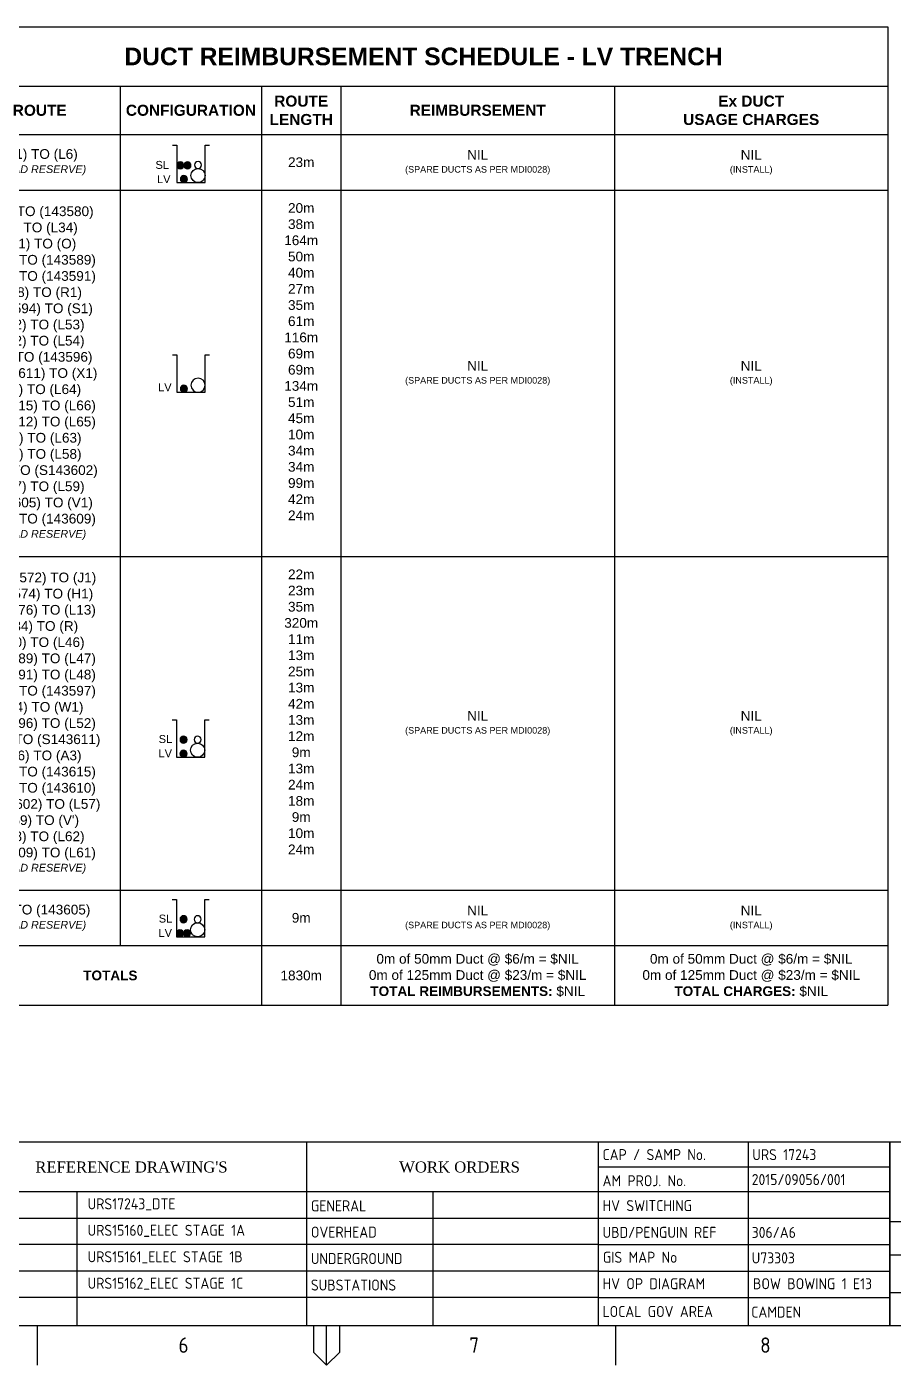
# Paper-space layout 'DUCT' of a CAD drawing. Extents: x 6 to 839, y -116 to 471.
# Drawn here: x 354.8 to 551.2, y -115.9 to 187.5 of the extents above; entities that cross this region are included whole.
import ezdxf
from ezdxf.enums import TextEntityAlignment as Align

# ---------------------------------------------------------------- set-up
doc = ezdxf.new("R2010")
doc.units = 0
doc.layers.add('_User Duct Profiles', color=8, linetype='Continuous')
doc.layers.add('Notes', color=7, linetype='Continuous')
doc.styles.add('ARIAL', font='arial.ttf', dxfattribs={"height": 2})
doc.styles.add('iecARIAL', font='arial.ttf', dxfattribs={"height": 2})
doc.styles.add('iecISOCP', font='isocp.shx')
doc.styles.add('iecTimesNewRoman', font='times.ttf')
doc.styles.get("Standard").update_dxf_attribs({"font": 'isocp.shx'})

# ---------------------------------------------------------------- blocks, each defined once
blk = doc.blocks.new('DUCT_NEW')
blk.add_circle((0, 0.8), 0.8)
at = {"flags": 1}
blk.add_attdef('Z', (0, 0), '', height=0.2, dxfattribs=at)
at = {"flags": 9}
for tag, p in [('DUCT_CODE', (0, 0)), ('XSECT_TYPE', (0, -0.2)), ('STATE', (0, -0.6)), ('FB_REFERENCE', (0, -0.4)), ('NOTES', (0, -0.8)), ('OWNED_BY', (0, -1.02)), ('OPERATED_BY', (0, -1.23)), ('MAINTAINED_BY', (0, -1.42))]:
    blk.add_attdef(tag, text='', height=0.2, dxfattribs=at).set_placement(p, align=Align.MIDDLE_LEFT)
blk = doc.blocks.new('*T217')
at = {"layer": 'Notes', "color": 0, "linetype": 'ByBlock', "lineweight": -2, "transparency": 16777216}
for p, q in [((0, 0), (210.55, 0)), ((0, 0), (0, -221.8)), ((210.55, 0), (210.55, -221.8)), ((0, -13.5), (210.55, -13.5)), ((36.55, -13.5), (36.55, -208.29)), ((68.55, -13.5), (68.55, -221.8)), ((86.55, -13.5), (86.55, -221.8)), ((148.55, -13.5), (148.55, -221.8)), ((0, -24.41), (210.55, -24.41)), ((0, -37.01), (210.55, -37.01)), ((0, -120.05), (210.55, -120.05)), ((0, -195.69), (210.55, -195.69)), ((0, -208.29), (210.55, -208.29)), ((0, -221.8), (210.55, -221.8))]:
    blk.add_line(p, q, dxfattribs=at)
at = {"layer": 'Notes', "transparency": 16777216, "style": 'ARIAL'}
for s, insert, char_height, width, attachment_point in [('{\\fArial|b1|i0|c0|p34;DUCT REIMBURSEMENT SCHEDULE - LV TRENCH}', (105.28, -6.75), 4, 207.6193, 5), ('{\\fArial|b1|i0|c0|p34;ROUTE}', (18.28, -18.95), 2.5, 33.6193, 5), ('{\\fArial|b1|i0|c0|p34;CONFIGURATION}', (52.55, -18.95), 2.5, 29.0667, 5), ('{\\fArial|b1|i0|c0|p34;ROUTE LENGTH}', (77.55, -18.95), 2.5, 15.0667, 5), ('{\\fArial|b1|i0|c0|p34;REIMBURSEMENT}', (117.55, -18.95), 2.5, 59.0667, 5), ('{\\fArial|b1|i0|c0|p34;Ex DUCT\\PUSAGE CHARGES}', (179.55, -18.95), 2.5, 59.0667, 5), ('(K1) TO (L6)\\P{\\fArial|b0|i1|c0|p34;\\H0.79545x;(ROAD RESERVE\\H0.99999x;)}', (18.28, -30.71), 2.2, 33.6193, 5), ('23m', (77.55, -30.71), 2.2, 15.0667, 5), ('NIL\\P{\\H0.66667x;(SPARE DUCTS AS PER MDI0028)}', (117.55, -30.71), 2.2, 59.0667, 5), ('NIL\\P{\\H0.66667x;(INSTALL)}', (179.55, -30.71), 2.2, 59.0667, 5), ('(G1) TO (143580)\\P(S) TO (L34)\\P(Q1) TO (O)\\P(L46) TO (143589)\\P(L47) TO (143591)\\P(L48) TO (R1)\\P(143594) TO (S1)\\P(L72) TO (L53)\\P(L52) TO (L54)\\P(T1) TO (143596)\\P(S143611) TO (X1)\\P(Z1) TO (L64)\\P(143615) TO (L66)\\P(143612) TO (L65)\\P(Y1) TO (L63)\\P(E2) TO (L58)\\P(U1) TO (S143602)\\P(L57) TO (L59)\\P(143605) TO (V1)\\P(L62) TO (143609)\\P{\\fArial|b0|i1|c0|p34;\\H0.79545x;(ROAD RESERVE\\H0.99999x;)}', (18.28, -78.53), 2.2, 33.6193, 5), ('{\\H0.40909x;\\P}20m\\P38m\\P164m\\P50m\\P40m\\P27m\\P35m\\P61m\\P116m\\P69m\\P69m\\P134m\\P51m\\P45m\\P10m\\P34m\\P34m\\P99m\\P42m\\P24m', (77.55, -38.47), 2.2, 15.0667, 2), ('NIL\\P{\\H0.66667x;(SPARE DUCTS AS PER MDI0028)}', (117.55, -78.53), 2.2, 59.0667, 5), ('NIL\\P{\\H0.66667x;(INSTALL)}', (179.55, -78.53), 2.2, 59.0667, 5), ("(S143572) TO (J1)\\P(143574) TO (H1)\\P(143576) TO (L13)\\P(L34) TO (R)\\P(L40) TO (L46)\\P(143589) TO (L47)\\P(143591) TO (L48)\\P(L53) TO (143597)\\P(L54) TO (W1)\\P(143596) TO (L52)\\P(L64) TO (S143611)\\P(L66) TO (A3)\\P(L65) TO (143615)\\P(L63) TO (143610)\\P(S143602) TO (L57)\\P(L59) TO (V')\\P(L33) TO (L62)\\P(143609) TO (L61)\\P{\\fArial|b0|i1|c0|p34;\\H0.79545x;(ROAD RESERVE\\H0.99999x;)}", (18.28, -157.87), 2.2, 33.6193, 5), ('{\\H0.40909x;\\P}22m\\P23m\\P35m\\P320m\\P11m\\P13m\\P25m\\P13m\\P42m\\P13m\\P12m\\P9m\\P13m\\P24m\\P18m\\P9m\\P10m\\P24m', (77.55, -121.52), 2.2, 15.0667, 2), ('NIL\\P{\\H0.66667x;(SPARE DUCTS AS PER MDI0028)}', (117.55, -157.87), 2.2, 59.0667, 5), ('NIL\\P{\\H0.66667x;(INSTALL)}', (179.55, -157.87), 2.2, 59.0667, 5), ("(V') TO (143605)\\P{\\fArial|b0|i1|c0|p34;\\H0.79545x;(ROAD RESERVE\\H0.99999x;)}", (18.28, -201.99), 2.2, 33.6193, 5), ('NIL\\P{\\H0.66667x;(SPARE DUCTS AS PER MDI0028)}', (117.55, -201.99), 2.2, 59.0667, 5), ('NIL\\P{\\H0.66667x;(INSTALL)}', (179.55, -201.99), 2.2, 59.0667, 5), ('9m', (77.55, -201.99), 2.2, 15.0667, 5), ('0m of 50mm Duct @ $6/m = $NIL\\P0m of 125mm Duct @ $23/m = $NIL{\\fArial|b1|i0|c0|p34;\\C0;\\PTOTAL REIMBURSEMENTS:\\fArial|b0|i0|c0|p34; $NIL}', (117.55, -215.05), 2.2, 59.0667, 5), ('0m of 50mm Duct @ $6/m = $NIL\\P0m of 125mm Duct @ $23/m = $NIL\\P{\\fArial|b1|i0|c0|p34;\\C0;TOTAL CHARGES:\\fArial|b0|i0|c0|p34; $NIL}', (179.55, -215.05), 2.2, 59.0667, 5), ('{\\fArial|b1|i0|c0|p34;TOTALS}', (34.28, -215.05), 2.2, 65.6193, 5), ('1830m', (77.55, -215.05), 2.2, 15.0667, 5)]:
    blk.add_mtext(s, dxfattribs=dict(at, insert=insert, char_height=char_height, width=width, attachment_point=attachment_point))
blk = doc.blocks.new('TRENCH_HV_2_DUCTS')
blk.add_lwpolyline([(-2.1, 4.25), (-1.6, 4.25), (-1.6, 0), (1.6, 0), (1.6, 4.25), (2.1, 4.25)])
blk = doc.blocks.new('DUCT_50_NEW')
blk.add_circle((0, 0.4), 0.4)
at = {"flags": 1}
blk.add_attdef('Z', (0, 0), '', height=0.2, dxfattribs=at)
at = {"flags": 9}
for tag, p in [('DUCT_CODE', (0, 0)), ('XSECT_TYPE', (0, -0.2)), ('STATE', (0, -0.6)), ('FB_REFERENCE', (0, -0.4)), ('NOTES', (0, -0.8)), ('OWNED_BY', (0, -1.01)), ('OPERATED_BY', (0, -1.21)), ('MAINTAINED_BY', (0, -1.42))]:
    blk.add_attdef(tag, text='', height=0.2, dxfattribs=at).set_placement(p, align=Align.MIDDLE_LEFT)
blk = doc.blocks.new('CABLE_LARGE_NEW')
h = blk.add_hatch(color=256)
edge = h.paths.add_edge_path()
edge.add_arc((0, 0.8), 0.8, 0, 360)
blk.add_circle((0, 0.8), 0.8)
for tag, flags, p in [('COND_CODE', 9, (1.5, 0)), ('STATE', 9, (1.5, -0.4)), ('XSECT_SIZE', 9, (1.5, -0.6)), ('Z', 1, (1.5, -1.6)), ('FB_REFERENCE', 9, (1.5, -0.2)), ('NOTES', 9, (1.5, -0.8)), ('OWNED_BY', 9, (1.5, -1)), ('OPERATED_BY', 9, (1.5, -1.2)), ('MAINTAINED_BY', 9, (1.5, -1.4))]:
    blk.add_attdef(tag, text='', height=0.2, dxfattribs=dict(flags=flags)).set_placement(p, align=Align.MIDDLE_LEFT)
blk = doc.blocks.new('A1_FRAME_TITLE')
at = {"layer": 'Notes', "color": 3, "linetype": 'Continuous'}
for p, q in [((412.12, 47.62), (412.12, 5.97)), ((478.24, 47.62), (478.24, 5.97)), ((544.37, 47.62), (544.37, 5.97)), ((544.37, 41.97), (544.37, 5.97))]:
    blk.add_line(p, q, dxfattribs=at)
at = {"layer": 'Notes', "color": 7}
for p, q in [((512.26, 47.62), (512.26, 5.97)), ((478.24, 41.97), (544.37, 41.97)), ((332.81, 36.33), (478.24, 36.33)), ((360.07, 36.33), (360.07, 5.97)), ((440.78, 36.33), (440.78, 5.97)), ((478.24, 36.33), (544.37, 36.33)), ((332.78, 30.28), (478.24, 30.28)), ((478.24, 30.33), (544.37, 30.33)), ((478.24, 24.33), (332.78, 24.33)), ((478.24, 24.33), (544.37, 24.33)), ((544.37, 21.97), (579.37, 21.97)), ((478.24, 18.33), (332.78, 18.33)), ((478.24, 18.33), (544.37, 18.33)), ((478.24, 12.33), (332.78, 12.33)), ((478.24, 12.33), (544.37, 12.33)), ((544.37, 13.47), (579.37, 13.47))]:
    blk.add_line(p, q, dxfattribs=at)
at = {"layer": 'Notes', "color": 3}
blk.add_line((544.37, 5.97), (544.37, 47.62), dxfattribs=at)
at = {"layer": 'Notes', "color": 7, "linetype": 'Continuous'}
blk.add_line((544.37, 29.54), (579.37, 29.54), dxfattribs=at)
at = {"layer": 'Notes', "linetype": 'Continuous'}
for p, q in [((351.17, -3.03), (351.17, 5.97)), ((413.68, 5.97), (413.68, -0.03)), ((416.68, -3.03), (416.68, 5.97)), ((419.68, -0.03), (419.68, 5.97)), ((482.19, 5.97), (482.19, -3.03)), ((413.68, -0.03), (416.68, -3.03)), ((416.68, -3.03), (419.68, -0.03))]:
    blk.add_line(p, q, dxfattribs=at)
at = {"layer": 'Notes', "color": 3, "linetype": 'Continuous', "flags": 128}
for points in [[(123.8, 47.62), (824.37, 47.62)], [(123.8, 5.97), (824.37, 5.97)]]:
    blk.add_lwpolyline(points, dxfattribs=at)
at = {"layer": 'Notes', "color": 7, "style": 'iecISOCP'}
for s, height, p in [('CAP / SAMP No.', 2.5, (479.24, 43.47)), ('AM PROJ. No.', 2.5, (479.24, 37.55)), ('GENERAL', 2.5, (413.12, 31.86)), ('HV SWITCHING', 2.5, (479.24, 31.9)), ('OVERHEAD', 2.5, (413.12, 25.9)), ('UBD/PENGUIN REF', 2.5, (479.24, 25.84)), ('UNDERGROUND', 2.5, (413.12, 19.9)), ('GIS MAP No', 2.5, (479.29, 20.2)), ('SUBSTATIONS', 2.5, (413.12, 13.9)), ('HV OP DIAGRAM', 2.5, (479.24, 14.2)), ('LOCAL GOV AREA', 2.5, (479.24, 7.9)), ('6', 3.5, (383.12, -0.22)), ('7', 3.5, (449.03, -0.22)), ('8', 3.5, (514.97, -0.22))]:
    blk.add_text(s, height=height, dxfattribs=at).set_placement(p)
at = {"layer": 'Notes', "style": 'iecTimesNewRoman'}
blk.add_text("REFERENCE DRAWING'S", height=2.5, dxfattribs=at).set_placement((372.45, 40.66), align=Align.CENTER)
blk.add_text('WORK ORDERS', height=2.5, dxfattribs=at).set_placement((433.13, 40.66))
at = {"layer": 'Notes', "color": 7, "style": 'iecISOCP'}
for tag, p in [('CAP_NO', (513.19, 43.46)), ('IE_NUM', (513.05, 37.81)), ('REF_No_1', (335.24, 32.31)), ('REF_1', (362.52, 32.31)), ('GEN_WO', (441.71, 31.76)), ('HV_SWITCH', (513.46, 32.16)), ('REF_No_2', (335.24, 26.31)), ('REF_2', (362.52, 26.31)), ('OH_WO', (441.71, 25.81)), ('UBD_REF', (513.05, 25.83)), ('REF_No_3', (335.24, 20.31)), ('REF_3', (362.52, 20.31)), ('UG_WO', (441.71, 20.05)), ('GIS_MAP_No', (513.05, 20.04)), ('REF_No_4', (335.24, 14.31)), ('REF_4', (362.52, 14.31)), ('SUB_WO', (441.71, 13.81)), ('HV_OP_DIAG', (513.33, 14.2)), ('LGA', (512.95, 7.78))]:
    blk.add_attdef(tag, p, '', height=2.5, dxfattribs=at)
at = {"layer": 'Notes', "style": 'iecISOCP'}
for tag, p in [('T1', (684.37, 39.47)), ('T2', (684.37, 34.35)), ('T3', (684.37, 28.92)), ('T4', (684.37, 23.66)), ('T5', (684.37, 18.23)), ('T6', (684.37, 12.97))]:
    blk.add_attdef(tag, text='', height=3.5, dxfattribs=at).set_placement(p, align=Align.CENTER)
at = {"layer": 'Notes', "color": 7, "style": 'iecISOCP'}
for tag, p in [('scale', (567.76, 33.27)), ('DRAWN', (567.76, 24.93)), ('DATE', (567.76, 16.88)), ('DESIGN', (605.62, 9.15))]:
    blk.add_attdef(tag, text='', height=2.5, dxfattribs=at).set_placement(p, align=Align.CENTER)
at = {"layer": 'Notes', "color": 4, "style": 'iecISOCP'}
blk.add_attdef('NUM', text='', height=7, dxfattribs=at).set_placement((792.37, 20.12), align=Align.MIDDLE_CENTER)
at = {"layer": 'Notes', "color": 1, "style": 'iecISOCP'}
blk.add_attdef('REV', text='', height=5, dxfattribs=at).set_placement((820.05, 17.1), align=Align.CENTER)
at = {"layer": 'Notes', "color": 7, "style": 'iecISOCP'}
for tag, p in [('NS', (790.71, 8.12)), ('SHTS', (805.41, 8.12))]:
    blk.add_attdef(tag, text='', height=2.5, dxfattribs=at).set_placement(p, align=Align.MIDDLE)
at = {"layer": 'Notes', "style": 'iecISOCP'}
blk.add_attdef('ExportID', (9.08, 2.39), '', height=2.5, dxfattribs=at)
at = {"layer": 'Notes', "style": 'iecISOCP', "flags": 1}
for tag, p in [('ProjectType', (14.17, -26.8)), ('ProjectNumber', (23.56, -26.82)), ('DrawingNumber', (35.51, -26.8)), ('ProjectDescription', (47.56, -26.83)), ('ExportDate', (60.28, -26.79)), ('ExportUserName', (69.15, -26.8)), ('DesignerCompanyName', (81.48, -26.79)), ('ExportAreaOfInterest', (97.1, -26.81)), ('GIS_SUCCESS', (112, -26.78)), ('CAD_SUCCESS', (121.79, -26.78)), ('DEPOTCODE', (132.11, -26.88)), ('ExportCategories', (140.08, -26.8)), ('Comments', (154.38, -26.88))]:
    blk.add_attdef(tag, p, '', height=1, dxfattribs=at)

psp = doc.layouts.new('DUCT')

# ---------------------------------------------------------------- block references
psp.add_blockref('*T217', (339.42, 187.52))
at = {"layer": '_User Duct Profiles', "yscale": 2, "zscale": 2}
for name, p, xscale in [('TRENCH_HV_2_DUCTS', (391.98, 152.19), 2), ('DUCT_NEW', (393.58, 152.19), 2), ('DUCT_50_NEW', (393.58, 155.39), -2), ('TRENCH_HV_2_DUCTS', (391.98, 104.67), 2), ('DUCT_NEW', (393.58, 104.67), -2), ('TRENCH_HV_2_DUCTS', (391.89, 21.93), 2), ('DUCT_NEW', (393.49, 21.93), 2), ('DUCT_50_NEW', (393.49, 25.13), -2), ('TRENCH_HV_2_DUCTS', (391.89, -18.77), 2), ('DUCT_50_NEW', (393.49, -15.57), -2), ('DUCT_NEW', (393.49, -18.77), 2)]:
    psp.add_blockref(name, p, dxfattribs=dict(at, xscale=xscale))
at = {"layer": '_User Duct Profiles', "ltscale": 0.5, "xscale": -1}
for p in [(389.58, 155.3), (391.18, 155.3), (390.38, 152.19), (390.38, 104.67), (390.3, 25.13), (390.29, 21.93), (390.3, -15.57), (389.49, -18.77), (391.09, -18.77)]:
    psp.add_blockref('CABLE_LARGE_NEW', p, dxfattribs=at)
at = {"layer": 'Notes'}
ref = psp.add_blockref('A1_FRAME_TITLE', (6.04, -112.85), dxfattribs=at)
ref.add_attrib('CAP_NO', 'URS 17243', (519.23, -69.39), dxfattribs={"color": 7, "height": 2.5, "style": 'iecISOCP'})
ref.add_attrib('IE_NUM', '2015/09056/001', (519.09, -75.04), dxfattribs={"color": 7, "height": 2.5, "style": 'iecISOCP'})
ref.add_attrib('UBD_REF', '306/A6', (519.09, -87.02), dxfattribs={"color": 7, "height": 2.5, "style": 'iecISOCP'})
ref.add_attrib('GIS_MAP_No', 'U73303', (519.09, -92.8), dxfattribs={"color": 7, "height": 2.5, "style": 'iecISOCP'})
ref.add_attrib('HV_OP_DIAG', 'BOW BOWING 1 E13', (519.37, -98.65), dxfattribs={"color": 7, "height": 2.5, "style": 'iecISOCP'})
ref.add_attrib('LGA', 'CAMDEN', (518.99, -105.07), dxfattribs={"color": 7, "height": 2.5, "style": 'iecISOCP'})
ref.add_attrib('REF_1', 'URS17243_DTE ', (368.56, -80.54), dxfattribs={"color": 7, "height": 2.5, "style": 'iecISOCP'})
ref.add_attrib('REF_2', 'URS15160_ELEC STAGE 1A', (368.56, -86.54), dxfattribs={"color": 7, "height": 2.5, "style": 'iecISOCP'})
ref.add_attrib('REF_3', 'URS15161_ELEC STAGE 1B', (368.56, -92.54), dxfattribs={"color": 7, "height": 2.5, "style": 'iecISOCP'})
ref.add_attrib('REF_4', 'URS15162_ELEC STAGE 1C', (368.56, -98.54), dxfattribs={"color": 7, "height": 2.5, "style": 'iecISOCP'})

# ---------------------------------------------------------------- texts
at = {"layer": 'Notes', "color": 7, "style": 'iecARIAL'}
for s, p in [('SL', (385.47, 156.21)), ('LV', (385.81, 152.98)), ('LV', (386.06, 105.81)), ('SL', (386.2, 26.07)), ('LV', (386.15, 22.83)), ('SL', (386.2, -14.63)), ('LV', (386.15, -17.87))]:
    psp.add_text(s, height=1.8, dxfattribs=at).set_placement(p, align=Align.MIDDLE_CENTER)

doc.saveas('drawing.dxf')
